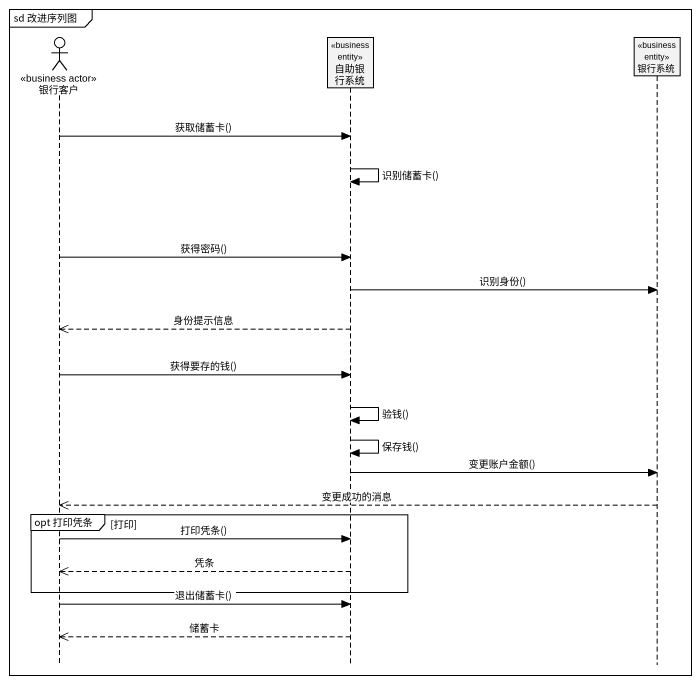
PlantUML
@startuml
mainframe sd 改进序列图
hide footbox
actor 银行客户 <<business actor>>
participant 自助银行系统 <<business entity>>
participant 银行系统 <<business entity>>

银行客户 -> 自助银行系统 : 获取储蓄卡()
自助银行系统 -> 自助银行系统 : 识别储蓄卡()
银行客户 -> 自助银行系统 : 获得密码()
自助银行系统 -> 银行系统 : 识别身份()
自助银行系统 -->> 银行客户 : 身份提示信息
银行客户 -> 自助银行系统 : 获得要存的钱()
自助银行系统 -> 自助银行系统 : 验钱()
自助银行系统 -> 自助银行系统 : 保存钱()
自助银行系统 -> 银行系统 : 变更账户金额()
银行系统 -->> 银行客户 : 变更成功的消息
group opt 打印凭条 [打印]
  银行客户 -> 自助银行系统 : 打印凭条()
  自助银行系统 -->> 银行客户 : 凭条
end
银行客户 -> 自助银行系统 : 退出储蓄卡()
自助银行系统 -->> 银行客户 : 储蓄卡
@enduml
